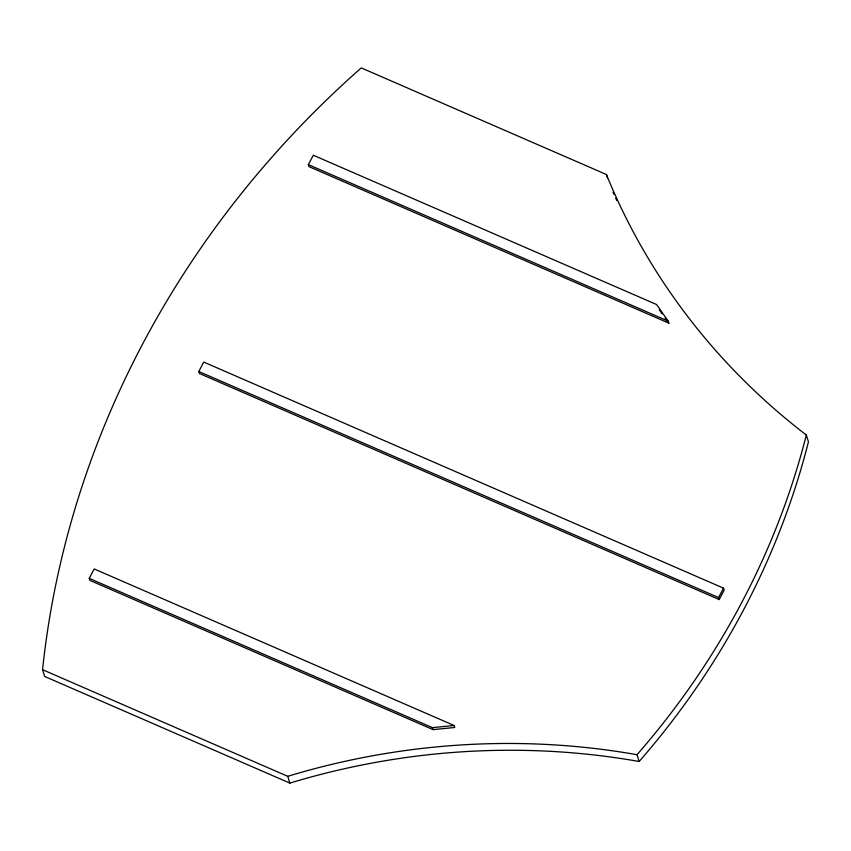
<?xml version="1.0" encoding="UTF-8"?>
<svg xmlns="http://www.w3.org/2000/svg" width="851" height="851" viewBox="0 0 851 851"><rect width="100%" height="100%" fill="white"/><g stroke="black" fill="none" stroke-linecap="round" stroke-linejoin="round"><path stroke-width="1.28" d="M89.227 578.361L94.206 568.957L454.126 725.499L454.753 727.499L433.063 729.626L89.855 580.35L89.227 578.361L432.446 727.637L454.126 725.499M198.783 371.493L203.761 362.09L723.531 588.158L724.158 590.158L719.18 599.561L199.411 373.493L198.783 371.493L718.552 597.562L719.18 599.561M308.339 164.626L313.317 155.233L656.525 304.509L668.258 321.178L668.875 323.167L308.966 166.626L308.339 164.626L668.258 321.178M718.552 597.562L723.531 588.158M606.423 174.529L361.25 67.899A977.82 905.336 -17.4 0 0 42.55 669.684L44.678 676.471L289.851 783.101A709.149 656.589 -17.4 0 1 639.144 761.496A811.099 750.965 -17.4 0 0 808.45 441.797L806.322 435.01A709.149 656.589 -17.4 0 1 606.423 174.529L607.486 177.923M42.55 669.684L287.723 776.314A709.149 656.589 -17.4 0 1 637.016 754.709A811.099 750.965 -17.4 0 0 806.322 435.01M665.088 317.987L668.875 323.167M659.248 309.647L662.046 313.849M637.016 754.709L639.144 761.496M432.446 727.637L433.063 729.626M287.723 776.314L289.851 783.101M616.752 200.549A709.149 656.589 -17.4 0 1 615.688 198.155M614.114 194.56A709.149 656.589 -17.4 0 1 613.082 192.166"/></g></svg>
